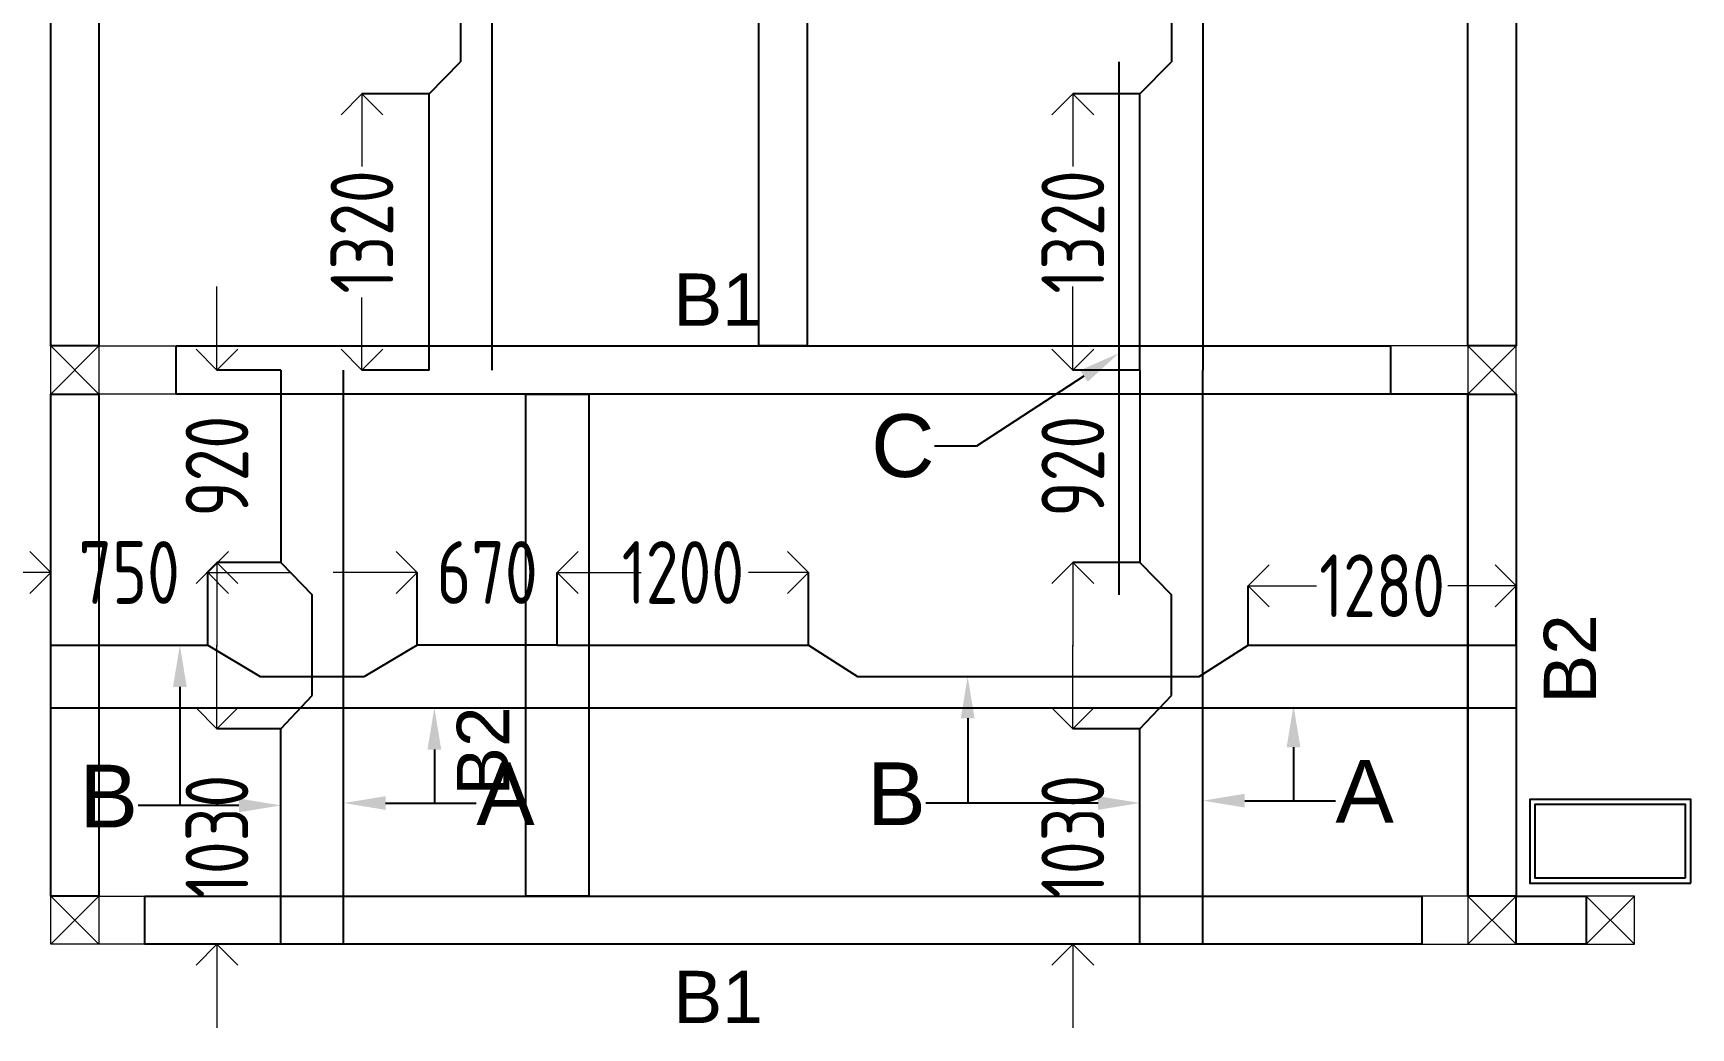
# Model space of a CAD drawing. Header units: inches. Extents: x -605 to 2991212, y -2872845 to 0.
# Drawn here: x 2827331 to 2835249, y -2316727 to -2311972 of the extents above; entities that cross this region are included whole.
import ezdxf
from ezdxf import colors
from ezdxf.entities.mleader import LeaderData, LeaderLine
from ezdxf.enums import TextEntityAlignment as Align
from ezdxf.math import Vec2, Vec3

# ---------------------------------------------------------------- set-up
doc = ezdxf.new("R2010")
doc.units = ezdxf.units.IN
doc.header["$LTSCALE"] = 600
doc.header["$MEASUREMENT"] = 0
for name, color, linetype, lineweight in [('rDIMension', 1, 'Continuous', 18), ('rRCC 2', 40, 'Continuous', 15), ('rREINF 1', 1, 'Continuous', 25)]:
    doc.layers.add(name, color=color, linetype=linetype, lineweight=lineweight)
doc.styles.add('DIM', font='geniso.shx', dxfattribs={"width": 0.85})
doc.styles.get("Standard").update_dxf_attribs({"font": 'arial.ttf'})
doc.dimstyles.new('ST-100', dxfattribs={"dimscale": 100, "dimtxt": 2.5, "dimasz": 2, "dimexe": 0.18, "dimexo": 0.0625, "dimgap": 0.2, "dimtad": 0, "dimdec": 0, "dimzin": 0, "dimdsep": 46, "dimtxsty": 'DIM', "dimblk": 'OPEN90', "dimcen": 0.09, "dimclrd": 256, "dimclrt": 7, "dimadec": 0, "dimazin": 0, "dimtfac": 1, "dimtdec": 0, "dimtofl": 0, "dimtmove": 0, "dimatfit": 3, "dimldrblk": 'OPEN90', "dimfxl": 1, "dimtolj": 1, "dimtzin": 0, "dimlwd": -1, "dimarcsym": 0})

# ---------------------------------------------------------------- blocks, each defined once
blk = doc.blocks.new('_Open90')
at = {"color": 0, "linetype": 'ByBlock', "lineweight": -2}
for p, q in [((-0.5, 0.5), (0, 0)), ((0, 0), (-1, 0)), ((0, 0), (-0.5, -0.5))]:
    blk.add_line(p, q, dxfattribs=at)
blk = doc.blocks.new('*D1175')
at = {"layer": 'Defpoints', "color": 0, "linetype": 'ByBlock'}
for p in [(2828208.7, -2313582.4), (2828513.7, -2313582.4), (2828513.7, -2314502.4)]:
    blk.add_point(p, dxfattribs=at)
at = {"layer": 'rDIMension'}
for p, q in [((2828208.7, -2313382.4), (2828208.7, -2313182.4)), ((2828208.7, -2314702.4), (2828208.7, -2314902.4))]:
    blk.add_line(p, q, dxfattribs=at)
at = {"layer": 'rDIMension', "color": 0, "linetype": 'ByBlock', "lineweight": -2}
for p, q in [((2828513.7, -2313582.4), (2828208.7, -2313582.4)), ((2828513.7, -2314502.4), (2828208.7, -2314502.4))]:
    blk.add_line(p, q, dxfattribs=at)
at = {"layer": 'rDIMension', "linetype": 'ByBlock', "xscale": 200, "yscale": 200, "zscale": 200}
for p, rotation in [((2828208.7, -2313582.4), 270), ((2828208.7, -2314502.4), 90)]:
    blk.add_blockref('_Open90', p, dxfattribs=dict(at, rotation=rotation))
at = {"layer": 'rDIMension', "color": 7, "linetype": 'ByBlock', "insert": (2828208.7, -2314042.4), "char_height": 300, "attachment_point": 5, "rotation": 90, "style": 'DIM'}
blk.add_mtext('\\A1;920', dxfattribs=at)
blk = doc.blocks.new('*D1176')
at = {"layer": 'Defpoints', "color": 0, "linetype": 'ByBlock'}
for p in [(2828208.7, -2315297.4), (2828513.7, -2315297.4), (2828513.7, -2316327.4)]:
    blk.add_point(p, dxfattribs=at)
at = {"layer": 'rDIMension'}
for p, q in [((2828208.7, -2315097.4), (2828208.7, -2314897.4)), ((2828208.7, -2316527.4), (2828208.7, -2316727.4))]:
    blk.add_line(p, q, dxfattribs=at)
at = {"layer": 'rDIMension', "color": 0, "linetype": 'ByBlock', "lineweight": -2}
for p, q in [((2828513.7, -2315297.4), (2828208.7, -2315297.4)), ((2828513.7, -2316327.4), (2828208.7, -2316327.4))]:
    blk.add_line(p, q, dxfattribs=at)
at = {"layer": 'rDIMension', "linetype": 'ByBlock', "xscale": 200, "yscale": 200, "zscale": 200}
for p, rotation in [((2828208.7, -2315297.4), 270), ((2828208.7, -2316327.4), 90)]:
    blk.add_blockref('_Open90', p, dxfattribs=dict(at, rotation=rotation))
at = {"layer": 'rDIMension', "color": 7, "linetype": 'ByBlock', "insert": (2828208.7, -2315812.4), "char_height": 300, "attachment_point": 5, "rotation": 90, "style": 'DIM'}
blk.add_mtext('\\A1;1030', dxfattribs=at)
blk = doc.blocks.new('*D1177')
at = {"layer": 'Defpoints', "color": 0, "linetype": 'ByBlock'}
for p in [(2832297.1, -2313582.4), (2832617.8, -2313582.4), (2832617.8, -2314502.4)]:
    blk.add_point(p, dxfattribs=at)
at = {"layer": 'rDIMension'}
for p, q in [((2832297.1, -2313382.4), (2832297.1, -2313182.4)), ((2832297.1, -2314702.4), (2832297.1, -2314902.4))]:
    blk.add_line(p, q, dxfattribs=at)
at = {"layer": 'rDIMension', "color": 0, "linetype": 'ByBlock', "lineweight": -2}
for p, q in [((2832617.8, -2313582.4), (2832297.1, -2313582.4)), ((2832617.8, -2314502.4), (2832297.1, -2314502.4))]:
    blk.add_line(p, q, dxfattribs=at)
at = {"layer": 'rDIMension', "linetype": 'ByBlock', "xscale": 200, "yscale": 200, "zscale": 200}
for p, rotation in [((2832297.1, -2313582.4), 270), ((2832297.1, -2314502.4), 90)]:
    blk.add_blockref('_Open90', p, dxfattribs=dict(at, rotation=rotation))
at = {"layer": 'rDIMension', "color": 7, "linetype": 'ByBlock', "insert": (2832297.1, -2314042.4), "char_height": 300, "attachment_point": 5, "rotation": 90, "style": 'DIM'}
blk.add_mtext('\\A1;920', dxfattribs=at)
blk = doc.blocks.new('*D1178')
at = {"layer": 'Defpoints', "color": 0, "linetype": 'ByBlock'}
for p in [(2832297.1, -2315297.4), (2832617.8, -2315297.4), (2832617.8, -2316327.4)]:
    blk.add_point(p, dxfattribs=at)
at = {"layer": 'rDIMension'}
for p, q in [((2832297.1, -2315097.4), (2832297.1, -2314897.4)), ((2832297.1, -2316527.4), (2832297.1, -2316727.4))]:
    blk.add_line(p, q, dxfattribs=at)
at = {"layer": 'rDIMension', "color": 0, "linetype": 'ByBlock', "lineweight": -2}
for p, q in [((2832617.8, -2315297.4), (2832297.1, -2315297.4)), ((2832617.8, -2316327.4), (2832297.1, -2316327.4))]:
    blk.add_line(p, q, dxfattribs=at)
at = {"layer": 'rDIMension', "linetype": 'ByBlock', "xscale": 200, "yscale": 200, "zscale": 200}
for p, rotation in [((2832297.1, -2315297.4), 270), ((2832297.1, -2316327.4), 90)]:
    blk.add_blockref('_Open90', p, dxfattribs=dict(at, rotation=rotation))
at = {"layer": 'rDIMension', "color": 7, "linetype": 'ByBlock', "insert": (2832297.1, -2315812.4), "char_height": 300, "attachment_point": 5, "rotation": 90, "style": 'DIM'}
blk.add_mtext('\\A1;1030', dxfattribs=at)
blk = doc.blocks.new('*D1179')
at = {"layer": 'Defpoints', "color": 0, "linetype": 'ByBlock'}
for p in [(2827414.5, -2314550.4), (2827414.5, -2314897.4), (2828164.5, -2314897.4)]:
    blk.add_point(p, dxfattribs=at)
at = {"layer": 'rDIMension'}
for p, q in [((2827214.5, -2314550.4), (2827014.5, -2314550.4)), ((2828364.5, -2314550.4), (2828564.5, -2314550.4))]:
    blk.add_line(p, q, dxfattribs=at)
at = {"layer": 'rDIMension', "color": 0, "linetype": 'ByBlock', "lineweight": -2}
for p, q in [((2827414.5, -2314897.4), (2827414.5, -2314550.4)), ((2828164.5, -2314897.4), (2828164.5, -2314550.4))]:
    blk.add_line(p, q, dxfattribs=at)
at = {"layer": 'rDIMension', "linetype": 'ByBlock', "xscale": 200, "yscale": 200, "zscale": 200}
blk.add_blockref('_Open90', (2827414.5, -2314550.4), dxfattribs=at)
at = {"layer": 'rDIMension', "linetype": 'ByBlock', "xscale": 200, "yscale": 200, "zscale": 200, "rotation": 180}
blk.add_blockref('_Open90', (2828164.5, -2314550.4), dxfattribs=at)
at = {"layer": 'rDIMension', "color": 7, "linetype": 'ByBlock', "insert": (2827789.5, -2314550.4), "char_height": 300, "attachment_point": 5, "style": 'DIM'}
blk.add_mtext('\\A1;750', dxfattribs=at)
blk = doc.blocks.new('*D1180')
at = {"layer": 'Defpoints', "color": 0, "linetype": 'ByBlock'}
for p in [(2829834.5, -2314550.4), (2829164.5, -2314897.4), (2829834.5, -2314897.4)]:
    blk.add_point(p, dxfattribs=at)
at = {"layer": 'rDIMension'}
for p, q in [((2828964.5, -2314550.4), (2828764.5, -2314550.4)), ((2830034.5, -2314550.4), (2830234.5, -2314550.4))]:
    blk.add_line(p, q, dxfattribs=at)
at = {"layer": 'rDIMension', "color": 0, "linetype": 'ByBlock', "lineweight": -2}
for p, q in [((2829164.5, -2314897.4), (2829164.5, -2314550.4)), ((2829834.5, -2314897.4), (2829834.5, -2314550.4))]:
    blk.add_line(p, q, dxfattribs=at)
at = {"layer": 'rDIMension', "linetype": 'ByBlock', "xscale": 200, "yscale": 200, "zscale": 200}
blk.add_blockref('_Open90', (2829164.5, -2314550.4), dxfattribs=at)
at = {"layer": 'rDIMension', "linetype": 'ByBlock', "xscale": 200, "yscale": 200, "zscale": 200, "rotation": 180}
blk.add_blockref('_Open90', (2829834.5, -2314550.4), dxfattribs=at)
at = {"layer": 'rDIMension', "color": 7, "linetype": 'ByBlock', "insert": (2829499.5, -2314550.4), "char_height": 300, "attachment_point": 5, "style": 'DIM'}
blk.add_mtext('\\A1;670', dxfattribs=at)
blk = doc.blocks.new('*D1181')
at = {"layer": 'Defpoints', "color": 0, "linetype": 'ByBlock'}
for p in [(2834414.5, -2314613.9), (2833134.5, -2314897.4), (2834414.5, -2314897.4)]:
    blk.add_point(p, dxfattribs=at)
at = {"layer": 'rDIMension', "color": 0, "linetype": 'ByBlock', "lineweight": -2}
for p, q in [((2833134.5, -2314897.4), (2833134.5, -2314613.9)), ((2834414.5, -2314897.4), (2834414.5, -2314613.9))]:
    blk.add_line(p, q, dxfattribs=at)
at = {"layer": 'rDIMension'}
for p, q in [((2833334.5, -2314613.9), (2833461.1, -2314613.9)), ((2834214.5, -2314613.9), (2834087.8, -2314613.9))]:
    blk.add_line(p, q, dxfattribs=at)
at = {"layer": 'rDIMension', "linetype": 'ByBlock', "xscale": 200, "yscale": 200, "zscale": 200, "rotation": 180}
blk.add_blockref('_Open90', (2833134.5, -2314613.9), dxfattribs=at)
at = {"layer": 'rDIMension', "linetype": 'ByBlock', "xscale": 200, "yscale": 200, "zscale": 200}
blk.add_blockref('_Open90', (2834414.5, -2314613.9), dxfattribs=at)
at = {"layer": 'rDIMension', "color": 7, "linetype": 'ByBlock', "insert": (2833774.5, -2314613.9), "char_height": 300, "attachment_point": 5, "style": 'DIM'}
blk.add_mtext('\\A1;1280', dxfattribs=at)
blk = doc.blocks.new('*D1182')
at = {"layer": 'Defpoints', "color": 0, "linetype": 'ByBlock'}
for p in [(2829834.5, -2314550.4), (2829834.5, -2314897.4), (2831034.5, -2314897.4)]:
    blk.add_point(p, dxfattribs=at)
at = {"layer": 'rDIMension', "color": 0, "linetype": 'ByBlock', "lineweight": -2}
for p, q in [((2829834.5, -2314897.4), (2829834.5, -2314550.4)), ((2831034.5, -2314897.4), (2831034.5, -2314550.4))]:
    blk.add_line(p, q, dxfattribs=at)
at = {"layer": 'rDIMension'}
for p, q in [((2830034.5, -2314550.4), (2830121.1, -2314550.4)), ((2830834.5, -2314550.4), (2830747.8, -2314550.4))]:
    blk.add_line(p, q, dxfattribs=at)
at = {"layer": 'rDIMension', "linetype": 'ByBlock', "xscale": 200, "yscale": 200, "zscale": 200, "rotation": 180}
blk.add_blockref('_Open90', (2829834.5, -2314550.4), dxfattribs=at)
at = {"layer": 'rDIMension', "linetype": 'ByBlock', "xscale": 200, "yscale": 200, "zscale": 200}
blk.add_blockref('_Open90', (2831034.5, -2314550.4), dxfattribs=at)
at = {"layer": 'rDIMension', "color": 7, "linetype": 'ByBlock', "insert": (2830434.5, -2314550.4), "char_height": 300, "attachment_point": 5, "style": 'DIM'}
blk.add_mtext('\\A1;1200', dxfattribs=at)
blk = doc.blocks.new('*D1318')
at = {"layer": 'Defpoints', "color": 0, "linetype": 'ByBlock'}
for p in [(2829222, -2312262.4), (2828901.3, -2313582.4), (2829222, -2313582.4)]:
    blk.add_point(p, dxfattribs=at)
at = {"layer": 'rDIMension', "color": 0, "linetype": 'ByBlock', "lineweight": -2}
for p, q in [((2829222, -2312262.4), (2828901.3, -2312262.4)), ((2829222, -2313582.4), (2828901.3, -2313582.4))]:
    blk.add_line(p, q, dxfattribs=at)
at = {"layer": 'rDIMension'}
for p, q in [((2828901.3, -2312462.4), (2828901.3, -2312609.1)), ((2828901.3, -2313382.4), (2828901.3, -2313235.8))]:
    blk.add_line(p, q, dxfattribs=at)
at = {"layer": 'rDIMension', "linetype": 'ByBlock', "xscale": 200, "yscale": 200, "zscale": 200}
for p, rotation in [((2828901.3, -2312262.4), 90), ((2828901.3, -2313582.4), 270)]:
    blk.add_blockref('_Open90', p, dxfattribs=dict(at, rotation=rotation))
at = {"layer": 'rDIMension', "color": 7, "linetype": 'ByBlock', "insert": (2828901.3, -2312922.4), "char_height": 300, "attachment_point": 5, "rotation": 90, "style": 'DIM'}
blk.add_mtext('\\A1;1320', dxfattribs=at)
blk = doc.blocks.new('*D1320')
at = {"layer": 'Defpoints', "color": 0, "linetype": 'ByBlock'}
for p in [(2832617.8, -2312262.4), (2832297.1, -2313582.4), (2832617.8, -2313582.4)]:
    blk.add_point(p, dxfattribs=at)
at = {"layer": 'rDIMension', "color": 0, "linetype": 'ByBlock', "lineweight": -2}
for p, q in [((2832617.8, -2312262.4), (2832297.1, -2312262.4)), ((2832617.8, -2313582.4), (2832297.1, -2313582.4))]:
    blk.add_line(p, q, dxfattribs=at)
at = {"layer": 'rDIMension'}
for p, q in [((2832297.1, -2312462.4), (2832297.1, -2312609.1)), ((2832297.1, -2313382.4), (2832297.1, -2313235.8))]:
    blk.add_line(p, q, dxfattribs=at)
at = {"layer": 'rDIMension', "linetype": 'ByBlock', "xscale": 200, "yscale": 200, "zscale": 200}
for p, rotation in [((2832297.1, -2312262.4), 90), ((2832297.1, -2313582.4), 270)]:
    blk.add_blockref('_Open90', p, dxfattribs=dict(at, rotation=rotation))
at = {"layer": 'rDIMension', "color": 7, "linetype": 'ByBlock', "insert": (2832297.1, -2312922.4), "char_height": 300, "attachment_point": 5, "rotation": 90, "style": 'DIM'}
blk.add_mtext('\\A1;1320', dxfattribs=at)

msp = doc.modelspace()

# ---------------------------------------------------------------- linework, layer by layer
at = {"color": 8, "linetype": 'ByBlock'}
for q in [(2829684.5, -2313697.4), (2834184.5, -2316097.4)]:
    msp.add_line((2834184.5, -2313697.4), q, dxfattribs=at)
at = {"color": 4, "linetype": 'ByBlock'}
for points in [[(2829522, -2308565), (2829522, -2313582.4)], [(2832917.8, -2308565), (2832917.8, -2313582.4)], [(2829372, -2310038.3), (2829372, -2312109.1)], [(2832767.8, -2310038.3), (2832767.8, -2312109.1)], [(2829222, -2313582.4), (2829222, -2312262.4), (2829372, -2312109.1)], [(2832517.8, -2314657.1), (2832517.8, -2312109.1)], [(2832617.8, -2313582.4), (2832617.8, -2312262.4), (2832767.8, -2312109.1)], [(2828513.7, -2313582.4), (2828513.7, -2314502.4), (2828663.7, -2314657.1)], [(2828813.7, -2316327.4), (2828813.7, -2313582.4)], [(2832617.8, -2313582.4), (2832617.8, -2314502.4), (2832767.8, -2314657.1)], [(2832917.8, -2316327.4), (2832917.8, -2313582.4)], [(2828663.7, -2315137.7), (2828663.7, -2314657.1)], [(2828663.7, -2315137.7), (2828663.7, -2314657.1)], [(2832767.8, -2315137.7), (2832767.8, -2314657.1)], [(2832767.8, -2315137.7), (2832767.8, -2314657.1)], [(2827414.5, -2314897.4), (2828164.5, -2314897.4), (2828415.1, -2315047.4)], [(2829834.5, -2314897.4), (2829164.5, -2314897.4), (2828913.8, -2315047.4)], [(2829834.5, -2314897.4), (2831034.5, -2314897.4), (2831268.8, -2315047.4), (2832900.1, -2315047.4), (2833134.5, -2314897.4), (2834414.5, -2314897.4)], [(2828415.1, -2315047.4), (2828913.8, -2315047.4)], [(2828513.7, -2316327.4), (2828513.7, -2315297.4), (2828663.7, -2315137.7)], [(2832617.8, -2316327.4), (2832617.8, -2315297.4), (2832767.8, -2315137.7)], [(2827414.5, -2315197.4), (2829834.5, -2315197.4)], [(2829834.5, -2315197.4), (2834414.5, -2315197.4)]]:
    msp.add_lwpolyline(points, dxfattribs=at)
at = {"color": 1, "linetype": 'ByBlock'}
for points in [[(2827644.5, -2313467.4), (2827414.5, -2313467.4), (2827414.5, -2308680), (2827644.5, -2308680)], [(2831027.3, -2313467.4), (2830797.3, -2313467.4), (2830797.3, -2308680), (2831027.3, -2308680)], [(2834184.5, -2308680), (2834414.5, -2308680), (2834414.5, -2313467.4), (2834184.5, -2313467.4)], [(2828014.5, -2313467.4), (2833814.5, -2313467.4), (2833814.5, -2313697.4), (2828014.5, -2313697.4)], [(2827644.5, -2316097.4), (2827414.5, -2316097.4), (2827414.5, -2313697.4), (2827644.5, -2313697.4)], [(2829684.5, -2313697.4), (2829984.5, -2313697.4), (2829984.5, -2316097.4), (2829684.5, -2316097.4)], [(2834184.5, -2313697.4), (2834414.5, -2313697.4), (2834414.5, -2316097.4), (2834184.5, -2316097.4)], [(2827864.5, -2316097.4), (2833964.5, -2316097.4), (2833964.5, -2316327.4), (2827864.5, -2316327.4)], [(2834414.5, -2316097.4), (2834749.5, -2316097.4), (2834749.5, -2316327.4), (2834414.5, -2316327.4)]]:
    msp.add_lwpolyline(points, close=True, dxfattribs=at)
at = {"color": 6, "linetype": 'ByBlock'}
msp.add_lwpolyline([(2835249.5, -2316034.9), (2835249.5, -2315634.9), (2834479.5, -2315634.9), (2834479.5, -2316034.9)], close=True, dxfattribs=at)
at = {"color": 3, "linetype": 'ByBlock'}
msp.add_lwpolyline([(2835224.5, -2316009.9), (2835224.5, -2315659.9), (2834504.5, -2315659.9), (2834504.5, -2316009.9)], close=True, dxfattribs=at)
at = {"layer": 'rRCC 2', "color": 6}
for p, q in [((2827414.5, -2313467.4), (2827644.5, -2313697.4)), ((2827414.5, -2313697.4), (2827644.5, -2313467.4)), ((2834414.5, -2313467.4), (2834184.5, -2313697.4)), ((2834414.5, -2313697.4), (2834184.5, -2313467.4)), ((2827414.5, -2316097.4), (2827644.5, -2316327.4)), ((2827414.5, -2316327.4), (2827644.5, -2316097.4)), ((2834414.5, -2316097.4), (2834184.5, -2316327.4)), ((2834414.5, -2316327.4), (2834184.5, -2316097.4)), ((2834979.5, -2316097.4), (2834749.5, -2316327.4)), ((2834979.5, -2316327.4), (2834749.5, -2316097.4))]:
    msp.add_line(p, q, dxfattribs=at)
for points in [[(2827414.5, -2313697.4), (2827414.5, -2313467.4), (2828014.5, -2313467.4), (2828014.5, -2313697.4)], [(2827414.5, -2313467.4), (2827644.5, -2313467.4), (2827644.5, -2313697.4), (2827414.5, -2313697.4)], [(2834414.5, -2313697.4), (2834414.5, -2313467.4), (2833814.5, -2313467.4), (2833814.5, -2313697.4)], [(2834414.5, -2313467.4), (2834184.5, -2313467.4), (2834184.5, -2313697.4), (2834414.5, -2313697.4)], [(2827414.5, -2316327.4), (2827414.5, -2316097.4), (2827864.5, -2316097.4), (2827864.5, -2316327.4)], [(2827414.5, -2316097.4), (2827644.5, -2316097.4), (2827644.5, -2316327.4), (2827414.5, -2316327.4)], [(2834414.5, -2316327.4), (2834414.5, -2316097.4), (2833964.5, -2316097.4), (2833964.5, -2316327.4)], [(2834414.5, -2316097.4), (2834184.5, -2316097.4), (2834184.5, -2316327.4), (2834414.5, -2316327.4)], [(2834979.5, -2316097.4), (2834749.5, -2316097.4), (2834749.5, -2316327.4), (2834979.5, -2316327.4)]]:
    msp.add_lwpolyline(points, close=True, dxfattribs=at)

# ---------------------------------------------------------------- texts
at = {"layer": 'rRCC 2'}
for p in [(2830603.1, -2313246), (2830603.1, -2316579.6)]:
    msp.add_text('B1', height=250, dxfattribs=at).set_placement(p, align=Align.MIDDLE_CENTER)
for p in [(2834672.1, -2314963.7), (2829479.6, -2315404.3)]:
    msp.add_text('B2', height=250, rotation=90, dxfattribs=at).set_placement(p, align=Align.MIDDLE_CENTER)

# ---------------------------------------------------------------- dimensions: what is measured, and where the dimension line sits
at = {"layer": 'rDIMension', "color": 1, "linetype": 'ByBlock'}
for base, p1, p2, picture, middle in [((2828901.3, -2313582.4), (2829222, -2312262.4), (2829222, -2313582.4), '*D1318', (2828901.3, -2312922.4)), ((2832297.1, -2313582.4), (2832617.8, -2312262.4), (2832617.8, -2313582.4), '*D1320', (2832297.1, -2312922.4)), ((2828208.7, -2313582.4), (2828513.7, -2314502.4), (2828513.7, -2313582.4), '*D1175', (2828208.7, -2314042.4)), ((2832297.1, -2313582.4), (2832617.8, -2314502.4), (2832617.8, -2313582.4), '*D1177', (2832297.1, -2314042.4)), ((2828208.7, -2315297.4), (2828513.7, -2316327.4), (2828513.7, -2315297.4), '*D1176', (2828208.7, -2315812.4)), ((2832297.1, -2315297.4), (2832617.8, -2316327.4), (2832617.8, -2315297.4), '*D1178', (2832297.1, -2315812.4))]:
    dim = msp.add_linear_dim(base=base, p1=p1, p2=p2, angle=90, dimstyle='ST-100', override={"dimtxt": 3, "dimexe": 0, "dimexo": 0, "dimtmove": 1, "dimfxl": 1.25, "dimtfillclr": 256, "dimarcsym": 2}, dxfattribs=at)
    dim.commit()
    dim.dimension.update_dxf_attribs({"geometry": picture, "text_midpoint": middle})
for base, p1, p2, picture, middle in [((2827414.5, -2314550.4), (2828164.5, -2314897.4), (2827414.5, -2314897.4), '*D1179', (2827789.5, -2314550.4)), ((2829834.5, -2314550.4), (2829164.5, -2314897.4), (2829834.5, -2314897.4), '*D1180', (2829499.5, -2314550.4)), ((2829834.5, -2314550.4), (2831034.5, -2314897.4), (2829834.5, -2314897.4), '*D1182', (2830434.5, -2314550.4)), ((2834414.5, -2314613.9), (2833134.5, -2314897.4), (2834414.5, -2314897.4), '*D1181', (2833774.5, -2314613.9))]:
    dim = msp.add_linear_dim(base=base, p1=p1, p2=p2, dimstyle='ST-100', override={"dimtxt": 3, "dimexe": 0, "dimexo": 0, "dimtmove": 1, "dimfxl": 1.25, "dimtfillclr": 256, "dimarcsym": 2}, dxfattribs=at)
    dim.commit()
    dim.dimension.update_dxf_attribs({"geometry": picture, "text_midpoint": middle})

# ---------------------------------------------------------------- leaders
at = {"layer": 'rREINF 1', "color": 3, "linetype": 'ByBlock'}
ml = msp.add_multileader_mtext('Standard', dxfattribs=at)
ml.set_content('C', color=3)
ml.set_leader_properties()
ml.build(insert=Vec2(0, 0))
ml.multileader.update_dxf_attribs({"text_top_attachment_type": 0, "text_bottom_attachment_type": 0, "dogleg_length": 200, "arrow_head_size": 200})
ctx = ml.context
ctx.base_point, ctx.char_height, ctx.arrow_head_size, ctx.landing_gap_size, ctx.plane_origin = Vec3(2831371, -2313946.4), 300, 200, 0.09, Vec3(2832267.3, -2313543.9)
ctx.text_align_type = 2
notes = []
notes.append((ctx, [(1, (1, 1, 0), (2831836.4, -2313946.4), (-1, 0), 200, [(0, [(2832517.8, -2313501.9)], 256, [])])]))
ctx.mtext.insert, ctx.mtext.alignment, ctx.mtext.flow_direction = Vec3(2831636.3, -2313793.8), 3, 5
ml = msp.add_multileader_mtext('Standard', dxfattribs=at)
ml.set_content('B', color=3)
ml.set_leader_properties()
ml.build(insert=Vec2(0, 0))
ml.multileader.update_dxf_attribs({"text_top_attachment_type": 0, "text_bottom_attachment_type": 0, "dogleg_length": 200, "arrow_head_size": 200})
ctx = ml.context
ctx.base_point, ctx.char_height, ctx.arrow_head_size, ctx.landing_gap_size, ctx.plane_origin = Vec3(2827604.8, -2315663.8), 300, 200, 0.09, Vec3(2828065.6, -2315070.6)
ctx.text_align_type = 2
notes.append((ctx, [(0, (1, 1, 0), (2828031.5, -2315663.8), (-1, 0), 200, [(0, [(2828031.5, -2314897.4)], 256, [])])]))
ctx.mtext.insert, ctx.mtext.alignment, ctx.mtext.flow_direction = Vec3(2827831.4, -2315469.4), 3, 5
ml = msp.add_multileader_mtext('Standard', dxfattribs=at)
ml.set_content('B', color=3)
ml.set_leader_properties()
ml.build(insert=Vec2(0, 0))
ml.multileader.update_dxf_attribs({"text_top_attachment_type": 0, "text_bottom_attachment_type": 0, "dogleg_length": 200, "arrow_head_size": 200})
ctx = ml.context
ctx.base_point, ctx.char_height, ctx.arrow_head_size, ctx.landing_gap_size, ctx.plane_origin = Vec3(2831368.1, -2315652.5), 300, 200, 0.09, Vec3(2831829, -2315059.3)
ctx.text_align_type = 2
notes.append((ctx, [(0, (1, 1, 0), (2831794.9, -2315652.5), (-1, 0), 200, [(0, [(2831794.9, -2315047.4)], 256, [])])]))
ctx.mtext.insert, ctx.mtext.alignment, ctx.mtext.flow_direction = Vec3(2831594.8, -2315458.1), 3, 5
ml = msp.add_multileader_mtext('Standard', dxfattribs=at)
ml.set_content('A', color=3)
ml.set_leader_properties()
ml.build(insert=Vec2(0, 0))
ml.multileader.update_dxf_attribs({"text_top_attachment_type": 0, "text_bottom_attachment_type": 0, "dogleg_length": 200, "arrow_head_size": 200})
ctx = ml.context
ctx.base_point, ctx.char_height, ctx.arrow_head_size, ctx.landing_gap_size, ctx.plane_origin = Vec3(2829447.2, -2315652.6), 300, 200, 0.09, Vec3(2829400.6, -2315059.4)
notes.append((ctx, [(0, (1, 1, 0), (2829247.2, -2315652.6), (1, 0), 200, [(0, [(2829247.2, -2315197.4)], 256, [])])]))
ctx.mtext.insert, ctx.mtext.flow_direction = Vec3(2829447.3, -2315458.2), 5
ml = msp.add_multileader_mtext('Standard', dxfattribs=at)
ml.set_content('A', color=3)
ml.set_leader_properties()
ml.build(insert=Vec2(0, 0))
ml.multileader.update_dxf_attribs({"text_top_attachment_type": 0, "text_bottom_attachment_type": 0, "dogleg_length": 200, "arrow_head_size": 200})
ctx = ml.context
ctx.base_point, ctx.char_height, ctx.arrow_head_size, ctx.landing_gap_size, ctx.plane_origin = Vec3(2833551.3, -2315641.3), 300, 200, 0.09, Vec3(2833504.8, -2315048.1)
notes.append((ctx, [(0, (1, 1, 0), (2833351.3, -2315641.3), (1, 0), 200, [(0, [(2833351.3, -2315186.1)], 256, [])])]))
ctx.mtext.insert, ctx.mtext.flow_direction = Vec3(2833551.4, -2315446.9), 5
ml = msp.add_multileader_mtext('Standard', dxfattribs=at)
ml.set_content('', color=3)
ml.set_leader_properties()
ml.build(insert=Vec2(0, 0))
ml.multileader.update_dxf_attribs({"text_top_attachment_type": 0, "text_bottom_attachment_type": 0, "dogleg_length": 200, "arrow_head_size": 200})
ctx = ml.context
ctx.base_point, ctx.char_height, ctx.arrow_head_size, ctx.landing_gap_size, ctx.plane_origin = Vec3(2827831.3, -2315663.8), 300, 200, 0.09, Vec3(2828466.7, -2315663.8)
ctx.text_align_type = 2
notes.append((ctx, [(0, (1, 1, 0), (2828031.5, -2315663.8), (-1, 0), 200, [(0, [(2828513.7, -2315663.8)], 256, [])])]))
ctx.mtext.insert, ctx.mtext.alignment, ctx.mtext.flow_direction = Vec3(2827831.4, -2315513.8), 3, 5
ml = msp.add_multileader_mtext('Standard', dxfattribs=at)
ml.set_content('', color=3)
ml.set_leader_properties()
ml.build(insert=Vec2(0, 0))
ml.multileader.update_dxf_attribs({"text_top_attachment_type": 0, "text_bottom_attachment_type": 0, "dogleg_length": 200, "arrow_head_size": 200})
ctx = ml.context
ctx.base_point, ctx.char_height, ctx.arrow_head_size, ctx.landing_gap_size, ctx.plane_origin = Vec3(2829447.2, -2315652.6), 300, 200, 0.09, Vec3(2828831.4, -2315652.6)
notes.append((ctx, [(0, (1, 1, 0), (2829247.2, -2315652.6), (1, 0), 200, [(0, [(2828814.5, -2315652.6)], 256, [])])]))
ctx.mtext.insert, ctx.mtext.flow_direction = Vec3(2829447.3, -2315502.6), 5
ml = msp.add_multileader_mtext('Standard', dxfattribs=at)
ml.set_content('', color=3)
ml.set_leader_properties()
ml.build(insert=Vec2(0, 0))
ml.multileader.update_dxf_attribs({"text_top_attachment_type": 0, "text_bottom_attachment_type": 0, "dogleg_length": 200, "arrow_head_size": 200})
ctx = ml.context
ctx.base_point, ctx.char_height, ctx.arrow_head_size, ctx.landing_gap_size, ctx.plane_origin = Vec3(2831594.7, -2315652.5), 300, 200, 0.09, Vec3(2832398.2, -2315652.5)
ctx.text_align_type = 2
notes.append((ctx, [(0, (1, 1, 0), (2831794.9, -2315652.5), (-1, 0), 200, [(0, [(2832617.8, -2315652.5)], 256, [])])]))
ctx.mtext.insert, ctx.mtext.alignment, ctx.mtext.flow_direction = Vec3(2831594.8, -2315502.5), 3, 5
ml = msp.add_multileader_mtext('Standard', dxfattribs=at)
ml.set_content('', color=3)
ml.set_leader_properties()
ml.build(insert=Vec2(0, 0))
ml.multileader.update_dxf_attribs({"text_top_attachment_type": 0, "text_bottom_attachment_type": 0, "dogleg_length": 200, "arrow_head_size": 200})
ctx = ml.context
ctx.base_point, ctx.char_height, ctx.arrow_head_size, ctx.landing_gap_size, ctx.plane_origin = Vec3(2833551.3, -2315641.3), 300, 200, 0.09, Vec3(2832935.5, -2315641.3)
notes.append((ctx, [(0, (1, 1, 0), (2833351.3, -2315641.3), (1, 0), 200, [(0, [(2832918.6, -2315641.3)], 256, [])])]))
ctx.mtext.insert, ctx.mtext.flow_direction = Vec3(2833551.4, -2315491.3), 5
for ctx, leaders in notes:
    for number, flags, end, landing, length, lines in leaders:
        leader = LeaderData()
        leader.index, (leader.has_last_leader_line, leader.has_dogleg_vector, leader.attachment_direction) = number, flags
        leader.last_leader_point, leader.dogleg_vector, leader.dogleg_length = Vec3(end), Vec3(landing), length
        for number, points, colour, breaks in lines:
            line = LeaderLine()
            line.index, line.vertices, line.color, line.breaks = number, Vec3.list(points), colors.encode_raw_color(colour), breaks
            leader.lines.append(line)
        ctx.leaders.append(leader)

doc.saveas('drawing.dxf')
